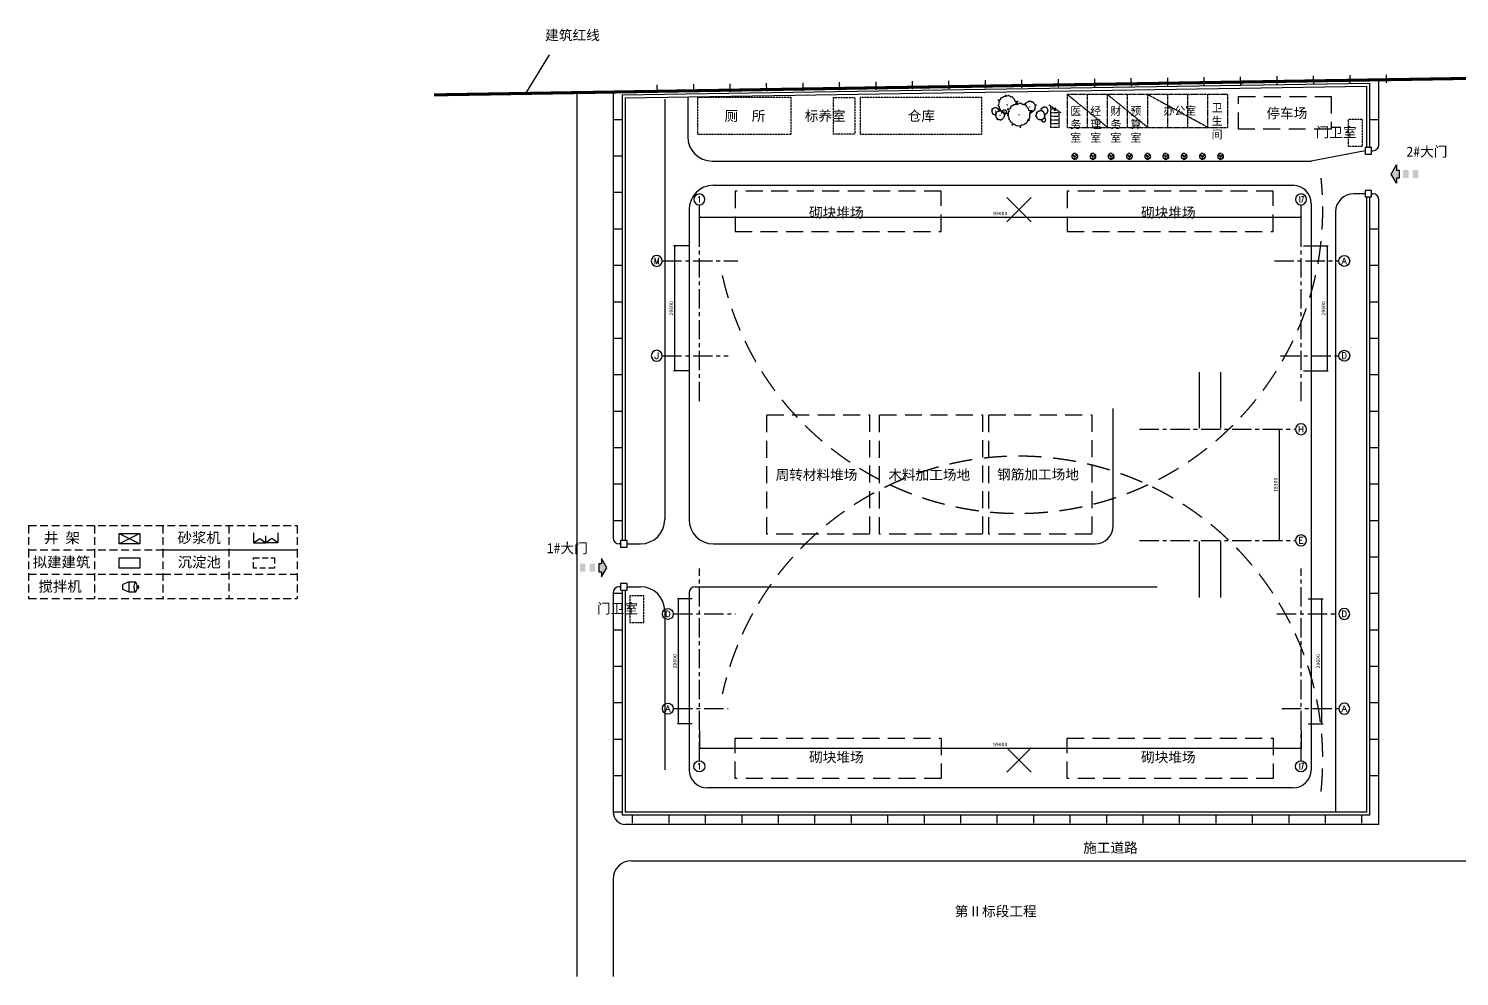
# Model space of a CAD drawing. Extents: x -738708 to 1376724, y 0 to 1572010.
# Drawn here: x 376467 to 611889, y 1218661 to 1374690 of the extents above; entities that cross this region are included whole.
import ezdxf
from ezdxf.enums import TextEntityAlignment as Align

# ---------------------------------------------------------------- set-up
doc = ezdxf.new("R2010")
doc.units = 0
for name, pattern in [('CENTER', [50.8, 31.75, -6.35, 6.35, -6.35]), ('DASHED', [19.05, 12.7, -6.35]), ('DASHED2', [9.525, 6.35, -3.175])]:
    doc.linetypes.add(name, pattern=pattern)
doc.layers.get('0').update_dxf_attribs({"linetype": 'CONTINUOUS'})
doc.layers.get('DEFPOINTS').update_dxf_attribs({"linetype": 'CONTINUOUS'})
for name, color, linetype in [('AXIS', 7, 'CONTINUOUS'), ('LAYER3', 3, 'CONTINUOUS'), ('周边', 7, 'CONTINUOUS'), ('围墙', 7, 'CONTINUOUS'), ('堆场', 7, 'DASHED'), ('塔吊机械', 1, 'CONTINUOUS'), ('墙基线', 7, 'CONTINUOUS'), ('标注', 7, 'CONTINUOUS'), ('绿化', 3, 'CONTINUOUS'), ('轴线', 1, 'CENTER'), ('轴线号', 7, 'CONTINUOUS'), ('道路', 8, 'CONTINUOUS')]:
    doc.layers.add(name, color=color, linetype=linetype)
doc.styles.add('COMPLEX', font='COMPLEX')
doc.styles.add('文字', font='SimSun.ttf')
doc.dimstyles.new('ISO-25', dxfattribs={"dimtxt": 600, "dimasz": 300, "dimexe": 200, "dimexo": 2000, "dimgap": 300, "dimtad": 1, "dimdec": 0, "dimtxsty": 'STANDARD', "dimblk": 'ARCHTICK', "dimcen": 2.5, "dimazin": 3, "dimtfac": 1, "dimtdec": 0, "dimtmove": 0, "dimatfit": 3})

# ---------------------------------------------------------------- blocks, each defined once
blk = doc.blocks.new('_AXISO')
blk.add_circle((0, 0), 0.5)
at = {"layer": '轴线号', "style": 'COMPLEX', "width": 1.041667}
blk.add_attdef('A', text='', height=0.56, dxfattribs=at).set_placement((-0.25, -0.28), (0.25, -0.28), align=Align.FIT)
blk = doc.blocks.new('_ARCHTICK')
at = {"color": 0, "linetype": 'BYBLOCK', "const_width": 0.15}
blk.add_lwpolyline([(-0.5, -0.5), (0.5, 0.5)], dxfattribs=at)
blk = doc.blocks.new('*D493')
at = {"layer": 'DEFPOINTS', "color": 0}
for p in [(482787, 1338941), (487021, 1338941), (487021, 1318341)]:
    blk.add_point(p, dxfattribs=at)
at = {"layer": '标注', "color": 0}
for p, q in [((485021, 1338941), (482587, 1338941)), ((482787, 1318341), (482787, 1338941)), ((485021, 1318341), (482587, 1318341))]:
    blk.add_line(p, q, dxfattribs=at)
at = {"layer": '标注', "color": 0, "xscale": 300, "yscale": 300, "zscale": 300}
for p, rotation in [((482787, 1338941), 90), ((482787, 1318341), 270)]:
    blk.add_blockref('_ARCHTICK', p, dxfattribs=dict(at, rotation=rotation))
at = {"layer": '标注', "color": 0, "insert": (482187, 1328641), "char_height": 600, "attachment_point": 5, "rotation": 90}
blk.add_mtext('20600', dxfattribs=at)
blk = doc.blocks.new('*D489')
at = {"layer": 'DEFPOINTS', "color": 0}
for p in [(585830, 1343652), (486830, 1338732), (585830, 1338732)]:
    blk.add_point(p, dxfattribs=at)
at = {"layer": '标注', "color": 0}
for p, q in [((486830, 1340732), (486830, 1343852)), ((486830, 1343652), (585830, 1343652)), ((585830, 1340732), (585830, 1343852))]:
    blk.add_line(p, q, dxfattribs=at)
at = {"layer": '标注', "color": 0, "xscale": 300, "yscale": 300, "zscale": 300, "rotation": 180}
blk.add_blockref('_ARCHTICK', (486830, 1343652), dxfattribs=at)
at = {"layer": '标注', "color": 0, "xscale": 300, "yscale": 300, "zscale": 300}
blk.add_blockref('_ARCHTICK', (585830, 1343652), dxfattribs=at)
at = {"layer": '标注', "color": 0, "insert": (536330, 1344252), "char_height": 600, "attachment_point": 5}
blk.add_mtext('99000', dxfattribs=at)
blk = doc.blocks.new('*D490')
at = {"layer": 'DEFPOINTS', "color": 0}
for p in [(486830, 1261163), (585830, 1261163), (585830, 1256242)]:
    blk.add_point(p, dxfattribs=at)
at = {"layer": '标注', "color": 0}
for p, q in [((486830, 1259163), (486830, 1256042)), ((585830, 1259163), (585830, 1256042)), ((486830, 1256242), (585830, 1256242))]:
    blk.add_line(p, q, dxfattribs=at)
at = {"layer": '标注', "color": 0, "xscale": 300, "yscale": 300, "zscale": 300, "rotation": 180}
blk.add_blockref('_ARCHTICK', (486830, 1256242), dxfattribs=at)
at = {"layer": '标注', "color": 0, "xscale": 300, "yscale": 300, "zscale": 300}
blk.add_blockref('_ARCHTICK', (585830, 1256242), dxfattribs=at)
at = {"layer": '标注', "color": 0, "insert": (536330, 1256842), "char_height": 600, "attachment_point": 5}
blk.add_mtext('99000', dxfattribs=at)
blk = doc.blocks.new('*D513')
at = {"layer": 'DEFPOINTS', "color": 0}
for p in [(577501, 1308741), (577501, 1290441), (582260, 1290441)]:
    blk.add_point(p, dxfattribs=at)
at = {"layer": '标注', "color": 0}
for p, q in [((579501, 1308741), (582460, 1308741)), ((582260, 1308741), (582260, 1290441)), ((579501, 1290441), (582460, 1290441))]:
    blk.add_line(p, q, dxfattribs=at)
at = {"layer": '标注', "color": 0, "xscale": 300, "yscale": 300, "zscale": 300}
for p, rotation in [((582260, 1308741), 90), ((582260, 1290441), 270)]:
    blk.add_blockref('_ARCHTICK', p, dxfattribs=dict(at, rotation=rotation))
at = {"layer": '标注', "color": 0, "insert": (581660, 1299591), "char_height": 600, "attachment_point": 5, "rotation": 90}
blk.add_mtext('18300', dxfattribs=at)
blk = doc.blocks.new('*D496')
at = {"layer": 'DEFPOINTS', "color": 0}
for p in [(585017, 1280841), (589252, 1280841), (585017, 1260241)]:
    blk.add_point(p, dxfattribs=at)
at = {"layer": '标注', "color": 0}
for p, q in [((587017, 1280841), (589452, 1280841)), ((589252, 1260241), (589252, 1280841)), ((587017, 1260241), (589452, 1260241))]:
    blk.add_line(p, q, dxfattribs=at)
at = {"layer": '标注', "color": 0, "xscale": 300, "yscale": 300, "zscale": 300}
for p, rotation in [((589252, 1280841), 90), ((589252, 1260241), 270)]:
    blk.add_blockref('_ARCHTICK', p, dxfattribs=dict(at, rotation=rotation))
at = {"layer": '标注', "color": 0, "insert": (588652, 1270541), "char_height": 600, "attachment_point": 5, "rotation": 90}
blk.add_mtext('20600', dxfattribs=at)
blk = doc.blocks.new('*D514')
at = {"layer": 'DEFPOINTS', "color": 0}
for p in [(584213, 1338941), (584213, 1318341), (590123, 1318341)]:
    blk.add_point(p, dxfattribs=at)
at = {"layer": '标注', "color": 0}
for p, q in [((586213, 1338941), (590323, 1338941)), ((590123, 1338941), (590123, 1318341)), ((586213, 1318341), (590323, 1318341))]:
    blk.add_line(p, q, dxfattribs=at)
at = {"layer": '标注', "color": 0, "xscale": 300, "yscale": 300, "zscale": 300}
for p, rotation in [((590123, 1338941), 90), ((590123, 1318341), 270)]:
    blk.add_blockref('_ARCHTICK', p, dxfattribs=dict(at, rotation=rotation))
at = {"layer": '标注', "color": 0, "insert": (589523, 1328641), "char_height": 600, "attachment_point": 5, "rotation": 90}
blk.add_mtext('20600', dxfattribs=at)
blk = doc.blocks.new('*D515')
at = {"layer": 'DEFPOINTS', "color": 0}
for p in [(483409, 1280841), (487643, 1280841), (487643, 1260241)]:
    blk.add_point(p, dxfattribs=at)
at = {"layer": '标注', "color": 0}
for p, q in [((485643, 1280841), (483209, 1280841)), ((483409, 1260241), (483409, 1280841)), ((485643, 1260241), (483209, 1260241))]:
    blk.add_line(p, q, dxfattribs=at)
at = {"layer": '标注', "color": 0, "xscale": 300, "yscale": 300, "zscale": 300}
for p, rotation in [((483409, 1280841), 90), ((483409, 1260241), 270)]:
    blk.add_blockref('_ARCHTICK', p, dxfattribs=dict(at, rotation=rotation))
at = {"layer": '标注', "color": 0, "insert": (482809, 1270541), "char_height": 600, "attachment_point": 5, "rotation": 90}
blk.add_mtext('20600', dxfattribs=at)
blk = doc.blocks.new('A$C3C6C44F6')
at = {"layer": '周边'}
h = blk.add_hatch(color=256, dxfattribs=at)
h.paths.add_polyline_path([(1986, 828), (786, 828), (786, 0), (1986, 0)])
h.paths.add_polyline_path([(786, 2266), (786, 1438), (1986, 1438), (1986, 2266)])
h.paths.add_polyline_path([(1986, 2844), (1986, 3244), (2771, 3244), (1386, 4044), (0, 3244), (786, 3244), (786, 2844)])
at = {"layer": '周边', "linetype": 'CONTINUOUS'}
blk.add_lwpolyline([(1986, 3244), (1986, 2844), (786, 2844), (786, 3244), (0, 3244), (1386, 4044), (2771, 3244), (1986, 3244)], dxfattribs=at)
blk = doc.blocks.new('CLUMP_OF_TREES_OR_BUSHES_-')
for points in [[(-10.993, 56.487), (-9.228, 58.426), (-10.144, 63.512), (-8.923, 67.033), (-3.43, 69.772), (2.673, 72.119), (-2.82, 71.728), (-10.449, 71.728), (-13.195, 74.075), (-13.806, 83.073), (-16.857, 86.594), (-22.045, 92.071), (-22.961, 94.81), (-22.656, 98.722), (-28.759, 100.678), (-31.811, 99.113), (-35.472, 101.461), (-45.543, 109.676), (-49.815, 108.503), (-55.308, 106.155), (-59.58, 106.938), (-60.801, 113.98), (-63.242, 104.982), (-67.209, 106.938), (-70.872, 104.59), (-74.839, 104.982), (-80.637, 101.461), (-86.435, 101.069), (-90.402, 97.548), (-90.402, 94.419), (-93.454, 90.898), (-98.947, 90.115), (-105.66, 90.115), (-101.083, 87.768), (-98.031, 82.682), (-100.778, 77.596), (-103.829, 74.466), (-103.219, 69.772), (-104.134, 65.077), (-108.102, 62.73), (-104.439, 60.774), (-102.609, 55.297), (-103.829, 50.211), (-102.303, 44.342), (-98.947, 41.995), (-98.031, 38.865), (-98.031, 34.953), (-93.148, 32.606), (-90.707, 29.476), (-91.317, 22.434), (-93.454, 17.348), (-89.487, 21.26), (-85.519, 23.999), (-82.468, 23.216), (-78.806, 19.304), (-74.228, 15.783), (-69.956, 15.392), (-59.886, 12.653), (-58.254, 7.074)], [(59.448, 5.262), (60.936, 4.858), (62.652, -1.011), (63.415, 4.858), (64.178, 5.836), (66.848, 6.814), (69.709, 6.569), (73.905, 7.792), (76.385, 9.748), (79.627, 10.237), (81.153, 12.438), (84.014, 15.127), (84.205, 17.084), (85.158, 17.573), (88.591, 16.839), (85.73, 20.262), (88.591, 20.751), (89.545, 21.974), (90.689, 24.174), (91.452, 24.663), (90.499, 25.886), (91.261, 31.999), (92.596, 33.466), (92.024, 36.645), (92.787, 38.845), (96.22, 40.557), (100.035, 42.024), (96.602, 41.779), (91.834, 41.779), (90.117, 43.246), (89.736, 48.871), (87.828, 51.071), (84.586, 54.494), (84.014, 56.206), (84.205, 58.651), (80.39, 59.873), (78.483, 58.895), (76.194, 60.362), (69.9, 65.497), (67.23, 64.764), (63.797, 63.297), (61.126, 63.786), (60.364, 68.187), (58.838, 62.563), (56.358, 63.786), (54.07, 62.319), (51.59, 62.563), (47.966, 60.362), (44.343, 60.118), (41.863, 57.917), (41.863, 55.961), (39.956, 53.761), (36.523, 53.272), (32.327, 53.272), (35.187, 51.805), (36.641, 49.381)]]:
    blk.add_lwpolyline(points)
for points in [[(-4.577, 66.508), (-7.629, 55.261), (-12.588, 57.706), (-17.166, 54.772), (-22.125, 55.261), (-29.372, 50.86), (-36.62, 50.371), (-41.579, 45.969), (-41.579, 42.057), (-45.393, 37.656), (-52.259, 36.678), (-60.651, 36.678), (-54.93, 33.743), (-51.115, 27.386), (-54.548, 21.029), (-58.363, 17.116), (-57.6, 11.248), (-58.744, 5.38), (-63.703, 2.446), (-59.126, 0), (-56.837, -6.846), (-58.363, -13.203), (-56.455, -20.539), (-52.259, -23.473), (-51.115, -27.385), (-51.115, -32.275), (-45.012, -35.21), (-41.96, -39.122), (-42.723, -47.924), (-45.393, -54.282), (-40.434, -49.391), (-35.475, -45.968), (-31.661, -46.946), (-27.083, -51.837), (-21.362, -56.238), (-16.021, -56.727), (-3.433, -60.15), (0, -71.887), (1.526, -60.15), (3.052, -58.194), (8.392, -56.238), (14.114, -56.727), (22.506, -54.282), (27.465, -50.369), (33.949, -49.391), (37.001, -44.99), (42.723, -39.611), (43.104, -35.699), (45.012, -34.721), (51.878, -36.188), (46.156, -29.341), (51.878, -28.363), (53.785, -25.918), (56.074, -21.517), (57.6, -20.539), (55.692, -18.094), (57.218, -5.868), (59.888, -2.934), (58.744, 3.424), (60.27, 7.825), (67.136, 11.248), (74.765, 14.182), (67.899, 13.693), (58.363, 13.693), (54.93, 16.627), (54.167, 27.875), (50.352, 32.276), (43.867, 39.123), (42.723, 42.546), (43.104, 47.436), (35.475, 49.882), (31.661, 47.925), (27.083, 50.86), (14.495, 61.129), (9.155, 59.662), (2.289, 56.728), (-3.052, 57.706)], [(-58.055, 61.947), (-58.97, 60.774), (-57.139, 60.774)], [(-1.144, 1.468), (-2.289, 0), (0, 0)], [(62.08, 35.667), (61.508, 34.933), (62.652, 34.933)]]:
    blk.add_lwpolyline(points, close=True)
blk = doc.blocks.new('A$C7AB25CB9')
at = {"layer": 'LAYER3'}
for p, q in [((42, 1205), (807, 1177)), ((807, 1177), (99, 1328)), ((994, 266), (219, 274)), ((445, 91), (994, 266)), ((1105, 1773), (1462, 1084)), ((1590, 617), (1120, 0)), ((1287, 60), (1590, 617)), ((1462, 1084), (1415, 1636))]:
    blk.add_line(p, q, dxfattribs=at)
blk.add_circle((924, 873), 200, dxfattribs=at)
for start, end in [(159.4395, 222.05005), (76.77535, 150.94372), (240.41806, 284.14241), (295.3565, 55.35439)]:
    blk.add_arc((897, 885), 913, start, end, dxfattribs=at)

msp = doc.modelspace()

# ---------------------------------------------------------------- linework, layer by layer
at = {"ltscale": 100}
for p, q in [((443177.6, 1363779.5), (646389.8, 1367016.1)), ((474145.1, 1363772.7), (597142.7, 1365731.7)), ((474645.1, 1363280.6), (596642.7, 1365223.6))]:
    msp.add_line(p, q, dxfattribs=at)
at = {"linetype": 'CENTER'}
for p, q in [((554006.5, 1358419.4), (547406.5, 1363819.4)), ((547406.5, 1358419.4), (547406.5, 1363819.4)), ((560606.5, 1363819.4), (547406.5, 1363819.4)), ((550706.5, 1358419.4), (550706.5, 1363819.4)), ((560606.5, 1358419.4), (554006.5, 1363819.4)), ((554006.5, 1358419.4), (554006.5, 1363819.4)), ((557306.5, 1358419.4), (557306.5, 1363819.4)), ((570506.5, 1358419.4), (560606.5, 1363819.4)), ((573806.5, 1363819.4), (560606.5, 1363819.4)), ((560606.5, 1358419.4), (560606.5, 1363819.4)), ((560606.5, 1358419.4), (560606.5, 1363819.4)), ((563906.5, 1358419.4), (563906.5, 1363819.4)), ((567206.5, 1358419.4), (567206.5, 1363819.4)), ((570506.5, 1358419.4), (570506.5, 1363819.4)), ((573806.5, 1358419.4), (573806.5, 1363819.4)), ((545299.4, 1361495.6), (544350, 1362117.3)), ((544657.8, 1358419.4), (544657.8, 1361915.7)), ((545415.7, 1361419.4), (544657.8, 1361419.4)), ((546032.2, 1360819.4), (544657.8, 1360819.4)), ((545490.2, 1361651.3), (545297.5, 1361175.9)), ((545297.5, 1361175.9), (545299.4, 1361495.6)), ((545489.6, 1361371.1), (545490.2, 1361651.3)), ((546329.8, 1360820.8), (545489.6, 1361371.1)), ((546032.2, 1358419.4), (546032.2, 1361015.7)), ((546032.2, 1360219.4), (544657.8, 1360219.4)), ((546032.2, 1359619.4), (544657.8, 1359619.4)), ((546032.2, 1359019.4), (544657.8, 1359019.4)), ((546032.2, 1358419.4), (544657.8, 1358419.4)), ((547406.5, 1358419.4), (560606.5, 1358419.4)), ((560606.5, 1358419.4), (573806.5, 1358419.4))]:
    msp.add_line(p, q, dxfattribs=at)
at = {"layer": '围墙'}
for p, q in [((458294.5, 1364020.3), (462185.3, 1370381.2)), ((479923.2, 1364130.9), (479905.1, 1365451.5)), ((485922.7, 1364213.1), (485904.5, 1365533.7)), ((491922.1, 1364295.4), (491904, 1365616)), ((497921.5, 1364377.6), (497903.4, 1365698.2)), ((503921, 1364459.8), (503902.9, 1365780.4)), ((509920.4, 1364542.1), (509902.3, 1365862.7)), ((515919.8, 1364624.3), (515901.7, 1365944.9)), ((521919.3, 1364706.6), (521901.2, 1366027.2)), ((527918.7, 1364788.8), (527900.6, 1366109.4)), ((533918.1, 1364871.1), (533900, 1366191.7)), ((539917.6, 1364953.3), (539899.5, 1366273.9)), ((545917, 1365035.6), (545898.9, 1366356.2)), ((551916.5, 1365117.8), (551898.3, 1366438.4)), ((557915.9, 1365200.1), (557897.8, 1366520.6)), ((563915.3, 1365282.3), (563897.2, 1366602.9)), ((569914.8, 1365364.5), (569896.7, 1366685.1)), ((575914.2, 1365446.8), (575896.1, 1366767.4)), ((581913.6, 1365529), (581895.5, 1366849.6)), ((587913.1, 1365611.3), (587895, 1366931.9)), ((593912.5, 1365693.5), (593894.4, 1367014.1)), ((597142.7, 1355112.5), (597142.7, 1365731.7)), ((599911.9, 1365775.8), (599893.8, 1367096.4)), ((474145.1, 1363772.7), (474145.1, 1290403)), ((474645.1, 1363280.6), (474645.1, 1290403)), ((596642.7, 1355112.5), (596642.7, 1365223.6)), ((472824.4, 1359736.6), (474145.1, 1359736.6)), ((597142.7, 1359736.6), (598463.4, 1359736.6)), ((472824.4, 1353736.6), (474145.1, 1353736.6)), ((472824.4, 1347736.6), (474145.1, 1347736.6)), ((596642.7, 1245690.6), (596642.7, 1346979.4)), ((597142.7, 1245190.6), (597142.7, 1346979.4)), ((472824.4, 1341736.6), (474145.1, 1341736.6)), ((597142.7, 1341736.6), (598463.4, 1341736.6)), ((472824.4, 1335736.6), (474145.1, 1335736.6)), ((597142.7, 1335736.6), (598463.4, 1335736.6)), ((472824.4, 1329736.6), (474145.1, 1329736.6)), ((597142.7, 1329736.6), (598463.4, 1329736.6)), ((472824.4, 1323736.6), (474145.1, 1323736.6)), ((597142.7, 1323736.6), (598463.4, 1323736.6)), ((472824.4, 1317736.6), (474145.1, 1317736.6)), ((597142.7, 1317736.6), (598463.4, 1317736.6)), ((472824.4, 1311736.6), (474145.1, 1311736.6)), ((597142.7, 1311736.6), (598463.4, 1311736.6)), ((472824.4, 1305736.6), (474145.1, 1305736.6)), ((597142.7, 1305736.6), (598463.4, 1305736.6)), ((472824.4, 1299736.6), (474145.1, 1299736.6)), ((597142.7, 1299736.6), (598463.4, 1299736.6)), ((472824.4, 1293736.6), (474145.1, 1293736.6)), ((597142.7, 1293736.6), (598463.4, 1293736.6)), ((597142.7, 1287736.6), (598463.4, 1287736.6)), ((472824.4, 1281736.6), (474145.1, 1281736.6)), ((474145.1, 1282269.9), (474145.1, 1245190.6)), ((474645.1, 1282269.9), (474645.1, 1245690.6)), ((597142.7, 1281736.6), (598463.4, 1281736.6)), ((472824.4, 1275736.6), (474145.1, 1275736.6)), ((597142.7, 1275736.6), (598463.4, 1275736.6)), ((472824.4, 1269736.6), (474145.1, 1269736.6)), ((597142.7, 1269736.6), (598463.4, 1269736.6)), ((472824.4, 1263736.6), (474145.1, 1263736.6)), ((597142.7, 1263736.6), (598463.4, 1263736.6)), ((597142.7, 1263736.6), (598463.4, 1263736.6)), ((472824.4, 1257736.6), (474145.1, 1257736.6)), ((597142.7, 1257736.6), (598463.4, 1257736.6)), ((597142.7, 1257736.6), (598463.4, 1257736.6)), ((472824.4, 1251736.6), (474145.1, 1251736.6)), ((597142.7, 1251736.6), (598463.4, 1251736.6)), ((597142.7, 1251736.6), (598463.4, 1251736.6)), ((472824.4, 1245736.6), (474145.1, 1245736.6)), ((596642.7, 1245690.6), (474645.1, 1245690.6)), ((597142.7, 1245190.6), (474145.1, 1245190.6)), ((475853.5, 1243869.9), (475853.5, 1245190.6)), ((481853.5, 1243869.9), (481853.5, 1245190.6)), ((487853.5, 1243869.9), (487853.5, 1245190.6)), ((493853.5, 1243869.9), (493853.5, 1245190.6)), ((499853.5, 1243869.9), (499853.5, 1245190.6)), ((505853.5, 1243869.9), (505853.5, 1245190.6)), ((511853.5, 1243869.9), (511853.5, 1245190.6)), ((517853.5, 1243869.9), (517853.5, 1245190.6)), ((523853.5, 1243869.9), (523853.5, 1245190.6)), ((529853.5, 1243869.9), (529853.5, 1245190.6)), ((535853.5, 1243869.9), (535853.5, 1245190.6)), ((541853.5, 1243869.9), (541853.5, 1245190.6)), ((547853.5, 1243869.9), (547853.5, 1245190.6)), ((553853.5, 1243869.9), (553853.5, 1245190.6)), ((559853.5, 1243869.9), (559853.5, 1245190.6)), ((565853.5, 1243869.9), (565853.5, 1245190.6)), ((571853.5, 1243869.9), (571853.5, 1245190.6)), ((577853.5, 1243869.9), (577853.5, 1245190.6)), ((583853.5, 1243869.9), (583853.5, 1245190.6)), ((589853.5, 1243869.9), (589853.5, 1245190.6)), ((595853.5, 1243869.9), (595853.5, 1245190.6))]:
    msp.add_line(p, q, dxfattribs=at)
at = {"layer": '围墙', "linetype": 'DASHED', "ltscale": 200, "const_width": 500}
msp.add_lwpolyline([(443177.6, 1363779.5), (646389.8, 1367016.1)], dxfattribs=at)
at = {"layer": '围墙'}
for points in [[(597430.5, 1354045.9), (597430.5, 1355112.5), (596364, 1355112.5), (596364, 1354045.9)], [(597430.5, 1346979.4), (597430.5, 1348045.9), (596364, 1348045.9), (596364, 1346979.4)], [(474942, 1289336.5), (474942, 1290403), (473875.5, 1290403), (473875.5, 1289336.5)], [(474942, 1282269.9), (474942, 1283336.5), (473875.5, 1283336.5), (473875.5, 1282269.9)]]:
    msp.add_lwpolyline(points, close=True, dxfattribs=at)
at = {"layer": '围墙', "color": 4, "linetype": 'DASHED2', "ltscale": 150}
msp.add_lwpolyline([(413487.2, 1287565.9), (416900, 1287565.9), (416900, 1285885.6), (413487.2, 1285885.6)], close=True, dxfattribs=at)
at = {"layer": '堆场', "ltscale": 100}
for p, q in [((376466.6, 1292869), (420674, 1292869)), ((376466.6, 1292869), (376466.6, 1288869)), ((387303.8, 1292869), (387303.8, 1288869)), ((398570.3, 1292869), (398570.3, 1288869)), ((409407.5, 1292869), (409407.5, 1280869)), ((420674, 1292869), (420674, 1288869)), ((376466.6, 1288869), (420674, 1288869)), ((376466.6, 1288869), (398570.3, 1288869)), ((376466.6, 1288869), (376466.6, 1280869)), ((387303.8, 1288869), (387303.8, 1280869)), ((398570.3, 1288869), (420674, 1288869)), ((398570.3, 1288869), (398570.3, 1280869)), ((420674, 1288869), (420674, 1280869)), ((376466.6, 1284869), (398570.3, 1284869)), ((398570.3, 1284869), (420674, 1284869)), ((376466.6, 1280869), (420674, 1280869))]:
    msp.add_line(p, q, dxfattribs=at)
at = {"layer": '堆场'}
for points in [[(486520.7, 1357333.2), (501920.4, 1357333.2), (501920.4, 1363333.2), (486520.7, 1363333.2)], [(512424, 1357333.2), (508908, 1357333.2), (508908, 1363333.2), (512424, 1363333.2)], [(513312, 1357333.2), (533312, 1357333.2), (533312, 1363333.2), (513312, 1363333.2)], [(595953.8, 1355312.2), (595953.8, 1359713.2), (593614.9, 1359713.2), (593614.9, 1355312.2)], [(477713, 1276917), (477713, 1281318), (475374, 1281318), (475374, 1276917)]]:
    msp.add_lwpolyline(points, close=True, dxfattribs=at)
at = {"layer": '堆场', "ltscale": 220}
for points in [[(575535.1, 1363509.1), (590785.7, 1363509.1), (590785.7, 1358109.1), (575535.1, 1358109.1)], [(492711, 1341304.4), (526603.3, 1341304.4), (526603.3, 1347944.1), (492711, 1347944.1)], [(547329.3, 1341304.4), (581221.6, 1341304.4), (581221.6, 1347944.1), (547329.3, 1347944.1)], [(497924.1, 1311127.4), (514852.5, 1311127.4), (514852.5, 1291477.1), (497924.1, 1291477.1)], [(516481.1, 1311127.4), (533409.5, 1311127.4), (533409.5, 1291477.1), (516481.1, 1291477.1)], [(534465.7, 1311127.4), (551394.1, 1311127.4), (551394.1, 1291477.1), (534465.7, 1291477.1)], [(492711, 1257876.8), (526603.3, 1257876.8), (526603.3, 1251237), (492711, 1251237)], [(547329.3, 1257876.8), (581221.6, 1257876.8), (581221.6, 1251237), (547329.3, 1251237)]]:
    msp.add_lwpolyline(points, close=True, dxfattribs=at)
at = {"layer": '塔吊机械'}
for p, q in [((541408.9, 1346890.5), (537408.9, 1342890.5)), ((541408.9, 1342890.5), (537408.9, 1346890.5)), ((541408.9, 1256290.6), (537408.9, 1252290.6)), ((541408.9, 1252290.6), (537408.9, 1256290.6))]:
    msp.add_line(p, q, dxfattribs=at)
at = {"layer": '塔吊机械', "color": 6, "ltscale": 100}
for p, q in [((394773.8, 1291565.9), (391360.9, 1289885.6)), ((391360.9, 1291565.9), (394773.8, 1289885.6))]:
    msp.add_line(p, q, dxfattribs=at)
at = {"layer": '塔吊机械', "ltscale": 100}
for p, q in [((413492.6, 1291703.1), (413492.6, 1290035.9)), ((413492.6, 1290035.9), (414490.6, 1290755.9)), ((414490.6, 1290755.9), (415488.6, 1290035.9)), ((415488.6, 1290035.9), (415488.6, 1291195.1)), ((416486.6, 1290755.9), (415488.6, 1290035.9)), ((417484.6, 1290035.9), (416486.6, 1290755.9)), ((417484.6, 1291703.1), (417484.6, 1290035.9)), ((413492.6, 1290035.9), (415488.6, 1290035.9)), ((417484.6, 1290035.9), (415488.6, 1290035.9)), ((393016.3, 1283619.8), (391994.8, 1283175.4)), ((391994.8, 1282338.7), (391994.8, 1283175.4)), ((393016.3, 1283619.8), (394037.8, 1283619.8)), ((393016.3, 1281894.4), (393016.3, 1283619.8)), ((393016.3, 1281894.4), (391994.8, 1282338.7)), ((394037.8, 1281894.4), (393016.3, 1281894.4)), ((394335.4, 1282618.6), (394335.4, 1282889.3)), ((394383.4, 1282937.3), (394553.8, 1282937.3)), ((394553.8, 1282570.6), (394383.4, 1282570.6)), ((394435.4, 1282727.7), (394435.4, 1282780.1)), ((394553.8, 1282828.1), (394483.4, 1282828.1)), ((394553.8, 1282679.7), (394483.4, 1282679.7)), ((394601.8, 1282889.3), (394601.8, 1282876.1)), ((394601.8, 1282631.7), (394601.8, 1282618.6))]:
    msp.add_line(p, q, dxfattribs=at)
at = {"layer": '塔吊机械', "color": 6}
msp.add_lwpolyline([(391360.9, 1291565.9), (394773.8, 1291565.9), (394773.8, 1289885.6), (391360.9, 1289885.6)], close=True, dxfattribs=at)
at = {"layer": '塔吊机械', "linetype": 'DASHED', "ltscale": 300}
for centre, start, end in [((539408.9, 1344890.5), 192.547779, 5.954039), ((539408.9, 1254290.6), 354.045961, 167.452221)]:
    msp.add_arc(centre, 50000, start, end, dxfattribs=at)
at = {"layer": '塔吊机械'}
for centre, radius, start, end in [((395382, 1282757.1), 1597.2, 147.307956, 212.692044), ((392936.3, 1282757.1), 1399.1, 321.93184, 38.06816), ((394383.4, 1282889.3), 48, 90, 180), ((394383.4, 1282618.6), 48, 180, 270), ((394483.4, 1282780.1), 48, 90, 180), ((394483.4, 1282727.7), 48, 180, 270), ((394553.8, 1282889.3), 48, 0, 90), ((394553.8, 1282876.1), 48, 270, 0), ((394553.8, 1282631.7), 48, 0, 90), ((394553.8, 1282618.6), 48, 270, 0)]:
    msp.add_arc(centre, radius, start, end, dxfattribs=at)
at = {"layer": '墙基线'}
for p, q in [((569145.1, 1308925.6), (569145.1, 1318155.6)), ((572630.1, 1308925.6), (572630.1, 1318155.6)), ((569145.1, 1281025.6), (569145.1, 1290255.6)), ((572630.1, 1281025.6), (572630.1, 1290255.6))]:
    msp.add_line(p, q, dxfattribs=at)
msp.add_lwpolyline([(391360.9, 1287565.9), (394773.8, 1287565.9), (394773.8, 1285885.6), (391360.9, 1285885.6)], close=True, dxfattribs=at)
at = {"layer": '轴线', "ltscale": 100}
for p, q in [((486830.1, 1313377), (486830.1, 1345669.1)), ((585830.1, 1313377), (585830.1, 1345669.1)), ((480726.1, 1336440.6), (493179.6, 1336440.6)), ((581467.2, 1336440.6), (592038.6, 1336440.6)), ((480726.1, 1320840.6), (491588.9, 1320840.6)), ((582461.4, 1320840.6), (592038.6, 1320840.6)), ((559262.4, 1308740.6), (584929.4, 1308740.6)), ((559262.4, 1290440.6), (584929.4, 1290440.6)), ((486830.1, 1254137.9), (486830.1, 1285804.2)), ((585830.1, 1254137.9), (585830.1, 1285804.2)), ((482546.2, 1278340.6), (492782.4, 1278340.6)), ((581865.3, 1278340.6), (592050.6, 1278340.6)), ((482546.2, 1262740.6), (491589.3, 1262740.6)), ((582660.7, 1262740.6), (592050.6, 1262740.6))]:
    msp.add_line(p, q, dxfattribs=at)
at = {"layer": '道路'}
for p, q in [((598642.7, 1355579.2), (598642.7, 1366453.4)), ((466645.1, 1364185.2), (466645.1, 1218660.8)), ((472645.1, 1364280.7), (472645.1, 1290869.7)), ((484913.3, 1363444.1), (484913.3, 1356890.5)), ((481145.1, 1363080.4), (481145.1, 1293869.7)), ((596364, 1354579.2), (587515.1, 1352890.5)), ((597430.5, 1354579.2), (597642.7, 1354579.2)), ((488913.3, 1352890.5), (587515.1, 1352890.5)), ((489145.1, 1348890.5), (584515.1, 1348890.5)), ((596364, 1347512.7), (594515.1, 1347512.7)), ((597430.5, 1347512.7), (597642.7, 1347512.7)), ((485145.1, 1344890.5), (485145.1, 1293869.7)), ((587515.1, 1345890.5), (587515.1, 1252690.6)), ((591515.1, 1344512.7), (591515.1, 1245690.6)), ((598642.7, 1243690.6), (598642.7, 1346512.7)), ((554943.6, 1292869.7), (554943.6, 1312158.8)), ((473875.5, 1289869.7), (473645.1, 1289869.7)), ((474942, 1289869.7), (477145.1, 1289869.7)), ((489145.1, 1289869.7), (551943.6, 1289869.7)), ((472645.1, 1281803.2), (472645.1, 1245690.6)), ((473875.5, 1282803.2), (473645.1, 1282803.2)), ((474942, 1282803.2), (477145.1, 1282803.2)), ((485145.1, 1281803.2), (485145.1, 1252690.6)), ((486145.1, 1282803.2), (562165.2, 1282803.2)), ((481145.1, 1278803.2), (481145.1, 1252690.6)), ((584515.1, 1249690.6), (488145.1, 1249690.6)), ((598642.7, 1243690.6), (474645.1, 1243690.6)), ((475645.1, 1237690.6), (676025.6, 1237690.6)), ((472645.1, 1234690.6), (472645.1, 1218660.8))]:
    msp.add_line(p, q, dxfattribs=at)
for centre, radius, start, end in [((488913.3, 1356890.5), 4000, 180, 270), ((597642.7, 1355579.2), 1000, 270, 0), ((489145.1, 1344890.5), 4000, 90, 180), ((584515.1, 1345890.5), 3000, 0, 90), ((594515.1, 1344512.7), 3000, 90, 180), ((597642.7, 1346512.7), 1000, 360, 90), ((477145.1, 1293869.7), 4000, 270, 0), ((489145.1, 1293869.7), 4000, 180, 270), ((551943.6, 1292869.7), 3000, 270, 360), ((473645.1, 1290869.7), 1000, 180, 270), ((473645.1, 1281803.2), 1000, 90, 180), ((477145.1, 1278803.2), 4000, 0, 90), ((486145.1, 1281803.2), 1000, 90, 180), ((488145.1, 1252690.6), 3000, 180, 270), ((584515.1, 1252690.6), 3000, 270, 0), ((474645.1, 1245690.6), 2000, 180, 270), ((475645.1, 1234690.6), 3000, 90, 180)]:
    msp.add_arc(centre, radius, start, end, dxfattribs=at)

# ---------------------------------------------------------------- block references
at = {"layer": 'AXIS'}
ref = msp.add_blockref('_AXISO', (486830.1, 1346569.1), dxfattribs=dict(at, xscale=-1800, yscale=1800, zscale=1800, rotation=180))
ref.add_attrib('A', '1', dxfattribs={"layer": '轴线号', "height": 1008, "style": 'COMPLEX', "width": 2.083333}).set_placement((486380.1, 1346065.1), (487280.1, 1346065.1), align=Align.FIT)
ref = msp.add_blockref('_AXISO', (585830.1, 1346569.1), dxfattribs=dict(at, xscale=-1800, yscale=1800, zscale=1800, rotation=180))
ref.add_attrib('A', '17', dxfattribs={"layer": '轴线号', "height": 1008, "style": 'COMPLEX', "width": 0.646552}).set_placement((585380.1, 1346065.1), (586280.1, 1346065.1), align=Align.FIT)
ref = msp.add_blockref('_AXISO', (479826.1, 1336440.6), dxfattribs=dict(at, xscale=-1800, yscale=1800, zscale=1800, rotation=180))
ref.add_attrib('A', 'M', dxfattribs={"layer": '轴线号', "height": 1008, "style": 'COMPLEX', "width": 0.892857}).set_placement((479376.1, 1335936.6), (480276.1, 1335936.6), align=Align.FIT)
ref = msp.add_blockref('_AXISO', (592938.6, 1336440.6), dxfattribs=dict(at, xscale=1800, yscale=1800, zscale=1800, rotation=180))
ref.add_attrib('A', 'A', dxfattribs={"layer": '轴线号', "height": 1008, "style": 'COMPLEX', "width": 1.041667}).set_placement((592488.6, 1335936.6), (593388.6, 1335936.6), align=Align.FIT)
ref = msp.add_blockref('_AXISO', (479826.1, 1320840.6), dxfattribs=dict(at, xscale=-1800, yscale=1800, zscale=1800, rotation=180))
ref.add_attrib('A', 'J', dxfattribs={"layer": '轴线号', "height": 1008, "style": 'COMPLEX', "width": 1.704545}).set_placement((479376.1, 1320336.6), (480276.1, 1320336.6), align=Align.FIT)
ref = msp.add_blockref('_AXISO', (592938.6, 1320840.6), dxfattribs=dict(at, xscale=1800, yscale=1800, zscale=1800, rotation=180))
ref.add_attrib('A', 'D', dxfattribs={"layer": '轴线号', "height": 1008, "style": 'COMPLEX', "width": 1.102941}).set_placement((592488.6, 1320336.6), (593388.6, 1320336.6), align=Align.FIT)
ref = msp.add_blockref('_AXISO', (585829.4, 1308740.6), dxfattribs=dict(at, xscale=-1800, yscale=1800, zscale=1800))
ref.add_attrib('A', 'H', dxfattribs={"layer": '轴线号', "height": 1008, "style": 'COMPLEX', "width": 0.9375}).set_placement((585379.4, 1308236.6), (586279.4, 1308236.6), align=Align.FIT)
ref = msp.add_blockref('_AXISO', (585829.4, 1290440.6), dxfattribs=dict(at, xscale=-1800, yscale=1800, zscale=1800))
ref.add_attrib('A', 'E', dxfattribs={"layer": '轴线号', "height": 1008, "style": 'COMPLEX', "width": 1.171875}).set_placement((585379.4, 1289936.6), (586279.4, 1289936.6), align=Align.FIT)
ref = msp.add_blockref('_AXISO', (481646.2, 1278340.6), dxfattribs=dict(at, xscale=1800, yscale=1800, zscale=1800))
ref.add_attrib('A', 'D', dxfattribs={"layer": '轴线号', "height": 1008, "style": 'COMPLEX', "width": 1.102941}).set_placement((481196.2, 1277836.6), (482096.2, 1277836.6), align=Align.FIT)
ref = msp.add_blockref('_AXISO', (592950.6, 1278340.6), dxfattribs=dict(at, xscale=-1800, yscale=1800, zscale=1800))
ref.add_attrib('A', 'D', dxfattribs={"layer": '轴线号', "height": 1008, "style": 'COMPLEX', "width": 1.102941}).set_placement((592500.6, 1277836.6), (593400.6, 1277836.6), align=Align.FIT)
at = {"layer": 'AXIS', "xscale": 1800, "yscale": 1800, "zscale": 1800}
msp.add_blockref('_AXISO', (481646.2, 1262740.6), dxfattribs=at).add_auto_attribs({'A': 'A'})
at = {"layer": 'AXIS'}
ref = msp.add_blockref('_AXISO', (592950.6, 1262740.6), dxfattribs=dict(at, xscale=-1800, yscale=1800, zscale=1800))
ref.add_attrib('A', 'A', dxfattribs={"layer": '轴线号', "height": 1008, "style": 'COMPLEX', "width": 1.041667}).set_placement((592500.6, 1262236.6), (593400.6, 1262236.6), align=Align.FIT)
ref = msp.add_blockref('_AXISO', (486830.1, 1253237.9), dxfattribs=dict(at, xscale=1800, yscale=1800, zscale=1800))
ref.add_attrib('A', '1', dxfattribs={"layer": '轴线号', "height": 1008, "style": 'COMPLEX', "width": 2.083333}).set_placement((486380.1, 1252733.9), (487280.1, 1252733.9), align=Align.FIT)
ref = msp.add_blockref('_AXISO', (585830.1, 1253237.9), dxfattribs=dict(at, xscale=1800, yscale=1800, zscale=1800))
ref.add_attrib('A', '17', dxfattribs={"layer": '轴线号', "height": 1008, "style": 'COMPLEX', "width": 0.646552}).set_placement((585380.1, 1252733.9), (586280.1, 1252733.9), align=Align.FIT)
at = {"layer": '堆场', "ltscale": 2, "yscale": 1.100000000093132, "zscale": 1.1}
for p, xscale, rotation in [((605117, 1349226.9), 1.099999999976735, 89.99998949761392), ((467178.4, 1284415.3), -1.099999999976735, 270.0000105023861)]:
    msp.add_blockref('A$C3C6C44F6', p, dxfattribs=dict(at, xscale=xscale, rotation=rotation))
at = {"layer": '绿化'}
for p, xscale, yscale, zscale, rotation in [((539443.6, 1360513.9), 30.48000009292839, 30.48000005073845, 30.48, 6.350572594944164), ((536314.4, 1360414.1), 12.19200003717135, 12.19200002029538, 12.192, 6.350572594944164), ((542950.9, 1360414.1), 12.19200003717135, 12.19200002029538, 12.192, 276.3505725949441)]:
    msp.add_blockref('CLUMP_OF_TREES_OR_BUSHES_-', p, dxfattribs=dict(at, xscale=xscale, yscale=yscale, zscale=zscale, rotation=rotation))
at = {"layer": '绿化', "ltscale": 8000, "xscale": 0.540000000083819, "yscale": 0.5399999999441206, "zscale": 0.5399999999999999}
for p in [(548120.3, 1353176), (551120.3, 1353176), (554120.3, 1353176), (557120.3, 1353176), (560120.3, 1353176), (563120.3, 1353176), (566120.3, 1353176), (569120.3, 1353176), (572120.3, 1353176)]:
    msp.add_blockref('A$C7AB25CB9', p, dxfattribs=at)

# ---------------------------------------------------------------- texts
at = {"linetype": 'CENTER', "style": '文字'}
for s, p in [('建筑红线', (461467.5, 1372793.2)), ('厕  所', (490966, 1359496.1)), ('标养室', (504175.1, 1359496.1)), ('仓库', (521123.1, 1359496.1)), ('停车场', (580144.5, 1359945.6)), ('门卫室', (588229.9, 1356798.6)), ('2#大门', (603185.8, 1353614.4)), ('砌块堆场', (504896.2, 1343586.2)), ('砌块堆场', (559514.5, 1343586.2)), ('周转材料堆场', (499369.3, 1300408.8)), ('木料加工场地', (517926.4, 1300408.8)), ('钢筋加工场地', (535828.1, 1300473.5)), ('1#大门', (461747.8, 1288330.1)), ('门卫室', (469989, 1278403.4)), ('砌块堆场', (504896.2, 1253921.9)), ('砌块堆场', (559514.5, 1253921.9)), ('施工道路', (549988.4, 1239022.6)), ('第Ⅱ标段工程', (528862.8, 1228554.6))]:
    msp.add_text(s, height=1645.59, dxfattribs=at).set_placement(p)
at = {"linetype": 'CENTER', "char_height": 1316.47, "attachment_point": 3, "style": '文字'}
for s, insert, width in [('医务室', (549659.3, 1361773.8), 1244.168), ('经理室', (552957.5, 1361773.8), 1244.168), ('财务室', (556256.5, 1361773.8), 1244.168), ('预算室', (559555.6, 1361773.8), 1244.168), ('办公室', (568585.7, 1361829.5), 6475.664), ('卫生间', (572918.1, 1362316.1), 1807.07)]:
    msp.add_mtext(s, dxfattribs=dict(at, insert=insert, width=width))
at = {"layer": '标注', "style": '文字'}
for s, p in [('井 架', (378990.7, 1289996)), ('砂浆机', (400985.9, 1289996)), ('拟建建筑', (377140.4, 1285996)), ('沉淀池', (400985.9, 1285996)), ('搅拌机', (378100.4, 1281996))]:
    msp.add_text(s, height=1734.61, dxfattribs=at).set_placement(p)

# ---------------------------------------------------------------- dimensions: what is measured, and where the dimension line sits
at = {"layer": '标注'}
for base, p1, p2, picture, middle in [((585830.1, 1343652.3), (486830.1, 1338731.6), (585830.1, 1338731.6), '*D489', (536330.1, 1344252.3)), ((585830.1, 1256241.9), (486830.1, 1261162.7), (585830.1, 1261162.7), '*D490', (536330.1, 1256841.9))]:
    dim = msp.add_linear_dim(base=base, p1=p1, p2=p2, dimstyle='ISO-25', dxfattribs=at)
    dim.commit()
    dim.dimension.update_dxf_attribs({"geometry": picture, "text_midpoint": middle})
for base, p1, p2, picture, middle in [((482786.9, 1338940.6), (487021.3, 1318340.6), (487021.3, 1338940.6), '*D493', (482186.9, 1328640.6)), ((590122.8, 1318340.6), (584213.2, 1338940.6), (584213.2, 1318340.6), '*D514', (589522.8, 1328640.6)), ((582259.6, 1290440.6), (577500.5, 1308740.6), (577500.5, 1290440.6), '*D513', (581659.6, 1299590.6)), ((483408.6, 1280840.6), (487642.9, 1260240.6), (487642.9, 1280840.6), '*D515', (482808.6, 1270540.6)), ((589251.7, 1280840.6), (585017.4, 1260240.6), (585017.4, 1280840.6), '*D496', (588651.7, 1270540.6))]:
    dim = msp.add_linear_dim(base=base, p1=p1, p2=p2, angle=90, dimstyle='ISO-25', dxfattribs=at)
    dim.commit()
    dim.dimension.update_dxf_attribs({"geometry": picture, "text_midpoint": middle})

doc.saveas('drawing.dxf')
